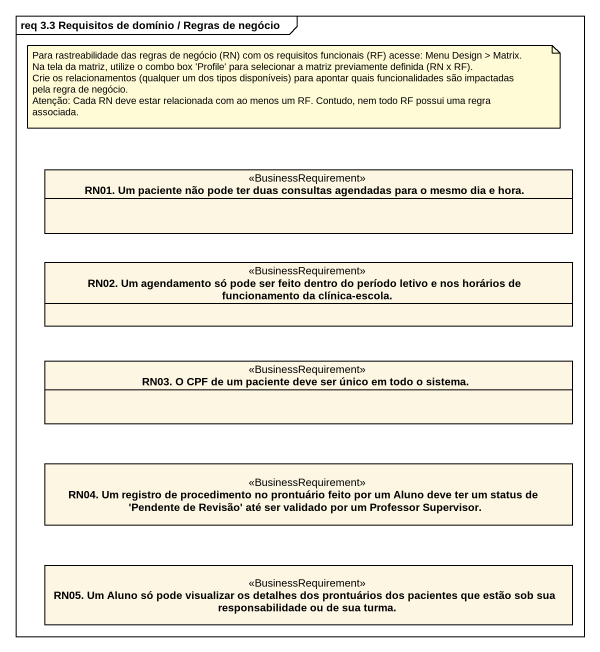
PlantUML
@startuml
mainframe req 3.3 Requisitos de domínio / Regras de negócio
hide circle
hide empty members
class "RN01. Um paciente não pode ter duas consultas agendadas para o mesmo dia e hora." as RN01_Um_paciente_não_pode <<BusinessRequirement>>
class "RN02. Um agendamento só pode ser feito dentro do período letivo e nos horários de funcionamento da clínica-escola." as RN02_Um_agendamento_só_pode <<BusinessRequirement>>
class "RN03. O CPF de um paciente deve ser único em todo o sistema." as RN03_O_CPF_de_um_paciente <<BusinessRequirement>>
class "RN04. Um registro de procedimento no prontuário feito por um Aluno deve ter um status de 'Pendente de Revisão' até ser validado por um Professor Supervisor." as RN04_Um_registro_de <<BusinessRequirement>>
class "RN05. Um Aluno só pode visualizar os detalhes dos prontuários dos pacientes que estão sob sua responsabilidade ou de sua turma." as RN05_Um_Aluno_só_pode <<BusinessRequirement>>
note as N1
  Para rastreabilidade das regras de negócio (RN) com os requisitos funcionais (RF) acesse: Menu Design > Matrix. Na tela da matriz, utilize o combo box 'Profile' para selecionar a matriz previamente definida (RN x RF).
  Crie os relacionamentos (qualquer um dos tipos disponíveis) para apontar quais funcionalidades são impactadas pela regra de negócio.
  Atenção: Cada RN deve estar relacionada com ao menos um RF. Contudo, nem todo RF possui uma regra associada.
end note
@enduml
